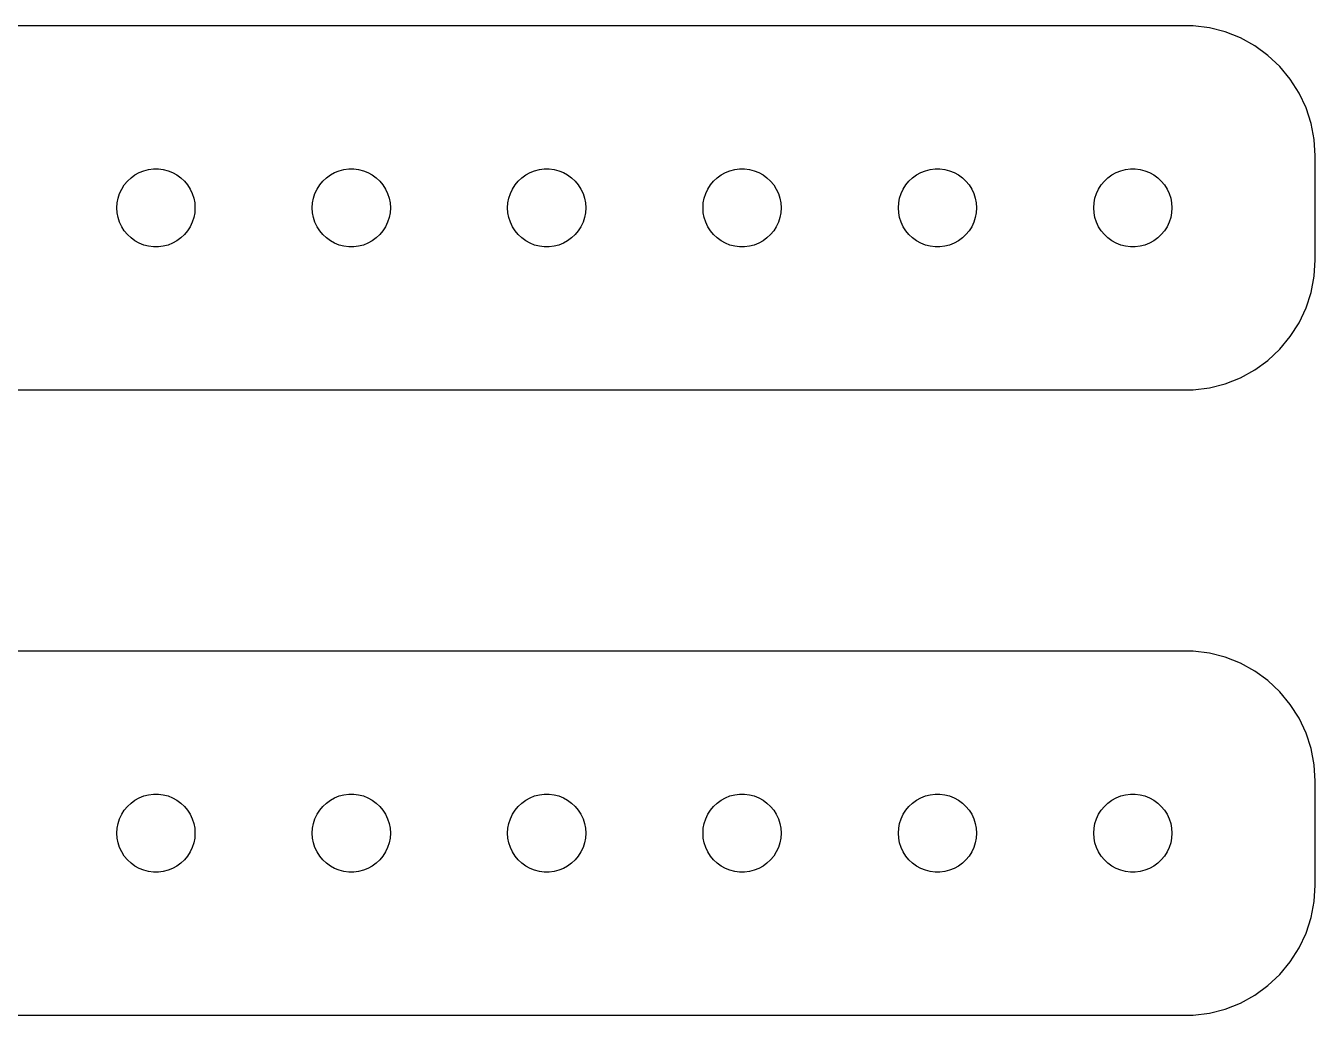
# Model space of a CAD drawing. Header units: metres. Extents: x -194 to 194, y 41 to 79.
# Drawn here: x 145 to 194.5, y 41.01 to 78.99 of the extents above; entities that cross this region are included whole.
import ezdxf

# ---------------------------------------------------------------- set-up
doc = ezdxf.new("R2010")
doc.units = ezdxf.units.M

msp = doc.modelspace()

# ---------------------------------------------------------------- linework, layer by layer
for p, q in [((189.814, 78.9901), (-189.814, 78.9901)), ((190.437, 78.9114), (189.814, 78.9901)), ((191.045, 78.7553), (190.437, 78.9114)), ((191.629, 78.5241), (191.045, 78.7553)), ((192.179, 78.2216), (191.629, 78.5241)), ((192.687, 77.8526), (192.179, 78.2216)), ((193.145, 77.4227), (192.687, 77.8526)), ((193.545, 76.9389), (193.145, 77.4227)), ((193.882, 76.4088), (193.545, 76.9389)), ((194.149, 75.8406), (193.882, 76.4088)), ((194.343, 75.2434), (194.149, 75.8406)), ((194.461, 74.6267), (194.343, 75.2434)), ((194.5, 74), (194.461, 74.6267)), ((194.5, 70), (194.5, 74)), ((149.044, 73.1558), (149.196, 73.2665)), ((149.196, 73.2665), (149.361, 73.3572)), ((149.361, 73.3572), (149.536, 73.4266)), ((149.536, 73.4266), (149.719, 73.4734)), ((149.719, 73.4734), (149.906, 73.497)), ((149.906, 73.497), (150.094, 73.497)), ((150.094, 73.497), (150.281, 73.4734)), ((150.281, 73.4734), (150.464, 73.4266)), ((150.464, 73.4266), (150.639, 73.3572)), ((150.639, 73.3572), (150.804, 73.2665)), ((150.804, 73.2665), (150.956, 73.1558)), ((156.544, 73.1558), (156.696, 73.2665)), ((156.696, 73.2665), (156.861, 73.3572)), ((156.861, 73.3572), (157.036, 73.4266)), ((157.036, 73.4266), (157.219, 73.4734)), ((157.219, 73.4734), (157.406, 73.497)), ((157.406, 73.497), (157.594, 73.497)), ((157.594, 73.497), (157.781, 73.4734)), ((157.781, 73.4734), (157.964, 73.4266)), ((157.964, 73.4266), (158.139, 73.3572)), ((158.139, 73.3572), (158.304, 73.2665)), ((158.304, 73.2665), (158.456, 73.1558)), ((164.044, 73.1558), (164.196, 73.2665)), ((164.196, 73.2665), (164.361, 73.3572)), ((164.361, 73.3572), (164.536, 73.4266)), ((164.536, 73.4266), (164.719, 73.4734)), ((164.719, 73.4734), (164.906, 73.497)), ((164.906, 73.497), (165.094, 73.497)), ((165.094, 73.497), (165.281, 73.4734)), ((165.281, 73.4734), (165.464, 73.4266)), ((165.464, 73.4266), (165.639, 73.3572)), ((165.639, 73.3572), (165.804, 73.2665)), ((165.804, 73.2665), (165.956, 73.1558)), ((171.544, 73.1558), (171.696, 73.2665)), ((171.696, 73.2665), (171.861, 73.3572)), ((171.861, 73.3572), (172.036, 73.4266)), ((172.036, 73.4266), (172.219, 73.4734)), ((172.219, 73.4734), (172.406, 73.497)), ((172.406, 73.497), (172.594, 73.497)), ((172.594, 73.497), (172.781, 73.4734)), ((172.781, 73.4734), (172.964, 73.4266)), ((172.964, 73.4266), (173.139, 73.3572)), ((173.139, 73.3572), (173.304, 73.2665)), ((173.304, 73.2665), (173.456, 73.1558)), ((179.044, 73.1558), (179.196, 73.2665)), ((179.196, 73.2665), (179.361, 73.3572)), ((179.361, 73.3572), (179.536, 73.4266)), ((179.536, 73.4266), (179.719, 73.4734)), ((179.719, 73.4734), (179.906, 73.497)), ((179.906, 73.497), (180.094, 73.497)), ((180.094, 73.497), (180.281, 73.4734)), ((180.281, 73.4734), (180.464, 73.4266)), ((180.464, 73.4266), (180.639, 73.3572)), ((180.639, 73.3572), (180.804, 73.2665)), ((180.804, 73.2665), (180.956, 73.1558)), ((186.544, 73.1558), (186.696, 73.2665)), ((186.696, 73.2665), (186.861, 73.3572)), ((186.861, 73.3572), (187.036, 73.4266)), ((187.036, 73.4266), (187.219, 73.4734)), ((187.219, 73.4734), (187.406, 73.497)), ((187.406, 73.497), (187.594, 73.497)), ((187.594, 73.497), (187.781, 73.4734)), ((187.781, 73.4734), (187.964, 73.4266)), ((187.964, 73.4266), (188.139, 73.3572)), ((188.139, 73.3572), (188.304, 73.2665)), ((188.304, 73.2665), (188.456, 73.1558)), ((148.686, 72.7226), (148.786, 72.8817)), ((148.786, 72.8817), (148.907, 73.0268)), ((148.907, 73.0268), (149.044, 73.1558)), ((150.956, 73.1558), (151.093, 73.0268)), ((151.093, 73.0268), (151.214, 72.8817)), ((151.214, 72.8817), (151.314, 72.7226)), ((156.186, 72.7226), (156.286, 72.8817)), ((156.286, 72.8817), (156.407, 73.0268)), ((156.407, 73.0268), (156.544, 73.1558)), ((158.456, 73.1558), (158.593, 73.0268)), ((158.593, 73.0268), (158.714, 72.8817)), ((158.714, 72.8817), (158.814, 72.7226)), ((163.686, 72.7226), (163.786, 72.8817)), ((163.786, 72.8817), (163.907, 73.0268)), ((163.907, 73.0268), (164.044, 73.1558)), ((165.956, 73.1558), (166.093, 73.0268)), ((166.093, 73.0268), (166.214, 72.8817)), ((166.214, 72.8817), (166.314, 72.7226)), ((171.186, 72.7226), (171.286, 72.8817)), ((171.286, 72.8817), (171.407, 73.0268)), ((171.407, 73.0268), (171.544, 73.1558)), ((173.456, 73.1558), (173.593, 73.0268)), ((173.593, 73.0268), (173.714, 72.8817)), ((173.714, 72.8817), (173.814, 72.7226)), ((178.686, 72.7226), (178.786, 72.8817)), ((178.786, 72.8817), (178.907, 73.0268)), ((178.907, 73.0268), (179.044, 73.1558)), ((180.956, 73.1558), (181.093, 73.0268)), ((181.093, 73.0268), (181.214, 72.8817)), ((181.214, 72.8817), (181.314, 72.7226)), ((186.186, 72.7226), (186.286, 72.8817)), ((186.286, 72.8817), (186.407, 73.0268)), ((186.407, 73.0268), (186.544, 73.1558)), ((188.456, 73.1558), (188.593, 73.0268)), ((188.593, 73.0268), (188.714, 72.8817)), ((188.714, 72.8817), (188.814, 72.7226)), ((148.512, 72.188), (148.547, 72.373)), ((148.547, 72.373), (148.605, 72.5522)), ((148.605, 72.5522), (148.686, 72.7226)), ((151.314, 72.7226), (151.395, 72.5522)), ((151.395, 72.5522), (151.453, 72.373)), ((151.453, 72.373), (151.488, 72.188)), ((156.012, 72.188), (156.047, 72.373)), ((156.047, 72.373), (156.105, 72.5522)), ((156.105, 72.5522), (156.186, 72.7226)), ((158.814, 72.7226), (158.895, 72.5522)), ((158.895, 72.5522), (158.953, 72.373)), ((158.953, 72.373), (158.988, 72.188)), ((163.512, 72.188), (163.547, 72.373)), ((163.547, 72.373), (163.605, 72.5522)), ((163.605, 72.5522), (163.686, 72.7226)), ((166.314, 72.7226), (166.395, 72.5522)), ((166.395, 72.5522), (166.453, 72.373)), ((166.453, 72.373), (166.488, 72.188)), ((171.012, 72.188), (171.047, 72.373)), ((171.047, 72.373), (171.105, 72.5522)), ((171.105, 72.5522), (171.186, 72.7226)), ((173.814, 72.7226), (173.895, 72.5522)), ((173.895, 72.5522), (173.953, 72.373)), ((173.953, 72.373), (173.988, 72.188)), ((178.512, 72.188), (178.547, 72.373)), ((178.547, 72.373), (178.605, 72.5522)), ((178.605, 72.5522), (178.686, 72.7226)), ((181.314, 72.7226), (181.395, 72.5522)), ((181.395, 72.5522), (181.453, 72.373)), ((181.453, 72.373), (181.488, 72.188)), ((186.012, 72.188), (186.047, 72.373)), ((186.047, 72.373), (186.105, 72.5522)), ((186.105, 72.5522), (186.186, 72.7226)), ((188.814, 72.7226), (188.895, 72.5522)), ((188.895, 72.5522), (188.953, 72.373)), ((188.953, 72.373), (188.988, 72.188)), ((148.5, 72), (148.512, 72.188)), ((148.512, 71.812), (148.5, 72)), ((148.547, 71.627), (148.512, 71.812)), ((151.488, 71.812), (151.453, 71.627)), ((151.488, 72.188), (151.5, 72)), ((151.5, 72), (151.488, 71.812)), ((156, 72), (156.012, 72.188)), ((156.012, 71.812), (156, 72)), ((156.047, 71.627), (156.012, 71.812)), ((158.988, 71.812), (158.953, 71.627)), ((158.988, 72.188), (159, 72)), ((159, 72), (158.988, 71.812)), ((163.5, 72), (163.512, 72.188)), ((163.512, 71.812), (163.5, 72)), ((163.547, 71.627), (163.512, 71.812)), ((166.488, 71.812), (166.453, 71.627)), ((166.488, 72.188), (166.5, 72)), ((166.5, 72), (166.488, 71.812)), ((171, 72), (171.012, 72.188)), ((171.012, 71.812), (171, 72)), ((171.047, 71.627), (171.012, 71.812)), ((173.988, 71.812), (173.953, 71.627)), ((173.988, 72.188), (174, 72)), ((174, 72), (173.988, 71.812)), ((178.5, 72), (178.512, 72.188)), ((178.512, 71.812), (178.5, 72)), ((178.547, 71.627), (178.512, 71.812)), ((181.488, 71.812), (181.453, 71.627)), ((181.488, 72.188), (181.5, 72)), ((181.5, 72), (181.488, 71.812)), ((186, 72), (186.012, 72.188)), ((186.012, 71.812), (186, 72)), ((186.047, 71.627), (186.012, 71.812)), ((188.988, 71.812), (188.953, 71.627)), ((188.988, 72.188), (189, 72)), ((189, 72), (188.988, 71.812)), ((148.605, 71.4478), (148.547, 71.627)), ((148.686, 71.2774), (148.605, 71.4478)), ((148.786, 71.1183), (148.686, 71.2774)), ((151.314, 71.2774), (151.214, 71.1183)), ((151.395, 71.4478), (151.314, 71.2774)), ((151.453, 71.627), (151.395, 71.4478)), ((156.105, 71.4478), (156.047, 71.627)), ((156.186, 71.2774), (156.105, 71.4478)), ((156.286, 71.1183), (156.186, 71.2774)), ((158.814, 71.2774), (158.714, 71.1183)), ((158.895, 71.4478), (158.814, 71.2774)), ((158.953, 71.627), (158.895, 71.4478)), ((163.605, 71.4478), (163.547, 71.627)), ((163.686, 71.2774), (163.605, 71.4478)), ((163.786, 71.1183), (163.686, 71.2774)), ((166.314, 71.2774), (166.214, 71.1183)), ((166.395, 71.4478), (166.314, 71.2774)), ((166.453, 71.627), (166.395, 71.4478)), ((171.105, 71.4478), (171.047, 71.627)), ((171.186, 71.2774), (171.105, 71.4478)), ((171.286, 71.1183), (171.186, 71.2774)), ((173.814, 71.2774), (173.714, 71.1183)), ((173.895, 71.4478), (173.814, 71.2774)), ((173.953, 71.627), (173.895, 71.4478)), ((178.605, 71.4478), (178.547, 71.627)), ((178.686, 71.2774), (178.605, 71.4478)), ((178.786, 71.1183), (178.686, 71.2774)), ((181.314, 71.2774), (181.214, 71.1183)), ((181.395, 71.4478), (181.314, 71.2774)), ((181.453, 71.627), (181.395, 71.4478)), ((186.105, 71.4478), (186.047, 71.627)), ((186.186, 71.2774), (186.105, 71.4478)), ((186.286, 71.1183), (186.186, 71.2774)), ((188.814, 71.2774), (188.714, 71.1183)), ((188.895, 71.4478), (188.814, 71.2774)), ((188.953, 71.627), (188.895, 71.4478)), ((148.907, 70.9732), (148.786, 71.1183)), ((149.044, 70.8442), (148.907, 70.9732)), ((149.196, 70.7335), (149.044, 70.8442)), ((150.956, 70.8442), (150.804, 70.7335)), ((151.093, 70.9732), (150.956, 70.8442)), ((151.214, 71.1183), (151.093, 70.9732)), ((156.407, 70.9732), (156.286, 71.1183)), ((156.544, 70.8442), (156.407, 70.9732)), ((156.696, 70.7335), (156.544, 70.8442)), ((158.456, 70.8442), (158.304, 70.7335)), ((158.593, 70.9732), (158.456, 70.8442)), ((158.714, 71.1183), (158.593, 70.9732)), ((163.907, 70.9732), (163.786, 71.1183)), ((164.044, 70.8442), (163.907, 70.9732)), ((164.196, 70.7335), (164.044, 70.8442)), ((165.956, 70.8442), (165.804, 70.7335)), ((166.093, 70.9732), (165.956, 70.8442)), ((166.214, 71.1183), (166.093, 70.9732)), ((171.407, 70.9732), (171.286, 71.1183)), ((171.544, 70.8442), (171.407, 70.9732)), ((171.696, 70.7335), (171.544, 70.8442)), ((173.456, 70.8442), (173.304, 70.7335)), ((173.593, 70.9732), (173.456, 70.8442)), ((173.714, 71.1183), (173.593, 70.9732)), ((178.907, 70.9732), (178.786, 71.1183)), ((179.044, 70.8442), (178.907, 70.9732)), ((179.196, 70.7335), (179.044, 70.8442)), ((180.956, 70.8442), (180.804, 70.7335)), ((181.093, 70.9732), (180.956, 70.8442)), ((181.214, 71.1183), (181.093, 70.9732)), ((186.407, 70.9732), (186.286, 71.1183)), ((186.544, 70.8442), (186.407, 70.9732)), ((186.696, 70.7335), (186.544, 70.8442)), ((188.456, 70.8442), (188.304, 70.7335)), ((188.593, 70.9732), (188.456, 70.8442)), ((188.714, 71.1183), (188.593, 70.9732)), ((149.361, 70.6428), (149.196, 70.7335)), ((149.536, 70.5734), (149.361, 70.6428)), ((149.719, 70.5266), (149.536, 70.5734)), ((149.906, 70.503), (149.719, 70.5266)), ((150.094, 70.503), (149.906, 70.503)), ((150.281, 70.5266), (150.094, 70.503)), ((150.464, 70.5734), (150.281, 70.5266)), ((150.639, 70.6428), (150.464, 70.5734)), ((150.804, 70.7335), (150.639, 70.6428)), ((156.861, 70.6428), (156.696, 70.7335)), ((157.036, 70.5734), (156.861, 70.6428)), ((157.219, 70.5266), (157.036, 70.5734)), ((157.406, 70.503), (157.219, 70.5266)), ((157.594, 70.503), (157.406, 70.503)), ((157.781, 70.5266), (157.594, 70.503)), ((157.964, 70.5734), (157.781, 70.5266)), ((158.139, 70.6428), (157.964, 70.5734)), ((158.304, 70.7335), (158.139, 70.6428)), ((164.361, 70.6428), (164.196, 70.7335)), ((164.536, 70.5734), (164.361, 70.6428)), ((164.719, 70.5266), (164.536, 70.5734)), ((164.906, 70.503), (164.719, 70.5266)), ((165.094, 70.503), (164.906, 70.503)), ((165.281, 70.5266), (165.094, 70.503)), ((165.464, 70.5734), (165.281, 70.5266)), ((165.639, 70.6428), (165.464, 70.5734)), ((165.804, 70.7335), (165.639, 70.6428)), ((171.861, 70.6428), (171.696, 70.7335)), ((172.036, 70.5734), (171.861, 70.6428)), ((172.219, 70.5266), (172.036, 70.5734)), ((172.406, 70.503), (172.219, 70.5266)), ((172.594, 70.503), (172.406, 70.503)), ((172.781, 70.5266), (172.594, 70.503)), ((172.964, 70.5734), (172.781, 70.5266)), ((173.139, 70.6428), (172.964, 70.5734)), ((173.304, 70.7335), (173.139, 70.6428)), ((179.361, 70.6428), (179.196, 70.7335)), ((179.536, 70.5734), (179.361, 70.6428)), ((179.719, 70.5266), (179.536, 70.5734)), ((179.906, 70.503), (179.719, 70.5266)), ((180.094, 70.503), (179.906, 70.503)), ((180.281, 70.5266), (180.094, 70.503)), ((180.464, 70.5734), (180.281, 70.5266)), ((180.639, 70.6428), (180.464, 70.5734)), ((180.804, 70.7335), (180.639, 70.6428)), ((186.861, 70.6428), (186.696, 70.7335)), ((187.036, 70.5734), (186.861, 70.6428)), ((187.219, 70.5266), (187.036, 70.5734)), ((187.406, 70.503), (187.219, 70.5266)), ((187.594, 70.503), (187.406, 70.503)), ((187.781, 70.5266), (187.594, 70.503)), ((187.964, 70.5734), (187.781, 70.5266)), ((188.139, 70.6428), (187.964, 70.5734)), ((188.304, 70.7335), (188.139, 70.6428)), ((194.461, 69.3733), (194.5, 70)), ((194.343, 68.7566), (194.461, 69.3733)), ((194.149, 68.1594), (194.343, 68.7566)), ((193.882, 67.5912), (194.149, 68.1594)), ((193.545, 67.0611), (193.882, 67.5912)), ((193.145, 66.5773), (193.545, 67.0611)), ((192.687, 66.1474), (193.145, 66.5773)), ((192.179, 65.7784), (192.687, 66.1474)), ((191.045, 65.2447), (191.629, 65.4759)), ((191.629, 65.4759), (192.179, 65.7784)), ((-189.814, 65.0099), (189.814, 65.0099)), ((189.814, 65.0099), (190.437, 65.0886)), ((190.437, 65.0886), (191.045, 65.2447)), ((189.814, 54.9901), (-189.814, 54.9901)), ((190.437, 54.9114), (189.814, 54.9901)), ((191.045, 54.7553), (190.437, 54.9114)), ((191.629, 54.5241), (191.045, 54.7553)), ((192.179, 54.2216), (191.629, 54.5241)), ((192.687, 53.8526), (192.179, 54.2216)), ((193.145, 53.4227), (192.687, 53.8526)), ((193.545, 52.9389), (193.145, 53.4227)), ((193.882, 52.4088), (193.545, 52.9389)), ((194.149, 51.8406), (193.882, 52.4088)), ((194.343, 51.2434), (194.149, 51.8406)), ((194.461, 50.6267), (194.343, 51.2434)), ((194.5, 50), (194.461, 50.6267)), ((194.5, 46), (194.5, 50)), ((149.719, 49.4734), (149.906, 49.497)), ((149.906, 49.497), (150.094, 49.497)), ((150.094, 49.497), (150.281, 49.4734)), ((157.219, 49.4734), (157.406, 49.497)), ((157.406, 49.497), (157.594, 49.497)), ((157.594, 49.497), (157.781, 49.4734)), ((164.719, 49.4734), (164.906, 49.497)), ((164.906, 49.497), (165.094, 49.497)), ((165.094, 49.497), (165.281, 49.4734)), ((172.219, 49.4734), (172.406, 49.497)), ((172.406, 49.497), (172.594, 49.497)), ((172.594, 49.497), (172.781, 49.4734)), ((179.719, 49.4734), (179.906, 49.497)), ((179.906, 49.497), (180.094, 49.497)), ((180.094, 49.497), (180.281, 49.4734)), ((187.219, 49.4734), (187.406, 49.497)), ((187.406, 49.497), (187.594, 49.497)), ((187.594, 49.497), (187.781, 49.4734)), ((148.786, 48.8817), (148.907, 49.0268)), ((148.907, 49.0268), (149.044, 49.1558)), ((149.044, 49.1558), (149.196, 49.2665)), ((149.196, 49.2665), (149.361, 49.3572)), ((149.361, 49.3572), (149.536, 49.4266)), ((149.536, 49.4266), (149.719, 49.4734)), ((150.281, 49.4734), (150.464, 49.4266)), ((150.464, 49.4266), (150.639, 49.3572)), ((150.639, 49.3572), (150.804, 49.2665)), ((150.804, 49.2665), (150.956, 49.1558)), ((150.956, 49.1558), (151.093, 49.0268)), ((151.093, 49.0268), (151.214, 48.8817)), ((156.286, 48.8817), (156.407, 49.0268)), ((156.407, 49.0268), (156.544, 49.1558)), ((156.544, 49.1558), (156.696, 49.2665)), ((156.696, 49.2665), (156.861, 49.3572)), ((156.861, 49.3572), (157.036, 49.4266)), ((157.036, 49.4266), (157.219, 49.4734)), ((157.781, 49.4734), (157.964, 49.4266)), ((157.964, 49.4266), (158.139, 49.3572)), ((158.139, 49.3572), (158.304, 49.2665)), ((158.304, 49.2665), (158.456, 49.1558)), ((158.456, 49.1558), (158.593, 49.0268)), ((158.593, 49.0268), (158.714, 48.8817)), ((163.786, 48.8817), (163.907, 49.0268)), ((163.907, 49.0268), (164.044, 49.1558)), ((164.044, 49.1558), (164.196, 49.2665)), ((164.196, 49.2665), (164.361, 49.3572)), ((164.361, 49.3572), (164.536, 49.4266)), ((164.536, 49.4266), (164.719, 49.4734)), ((165.281, 49.4734), (165.464, 49.4266)), ((165.464, 49.4266), (165.639, 49.3572)), ((165.639, 49.3572), (165.804, 49.2665)), ((165.804, 49.2665), (165.956, 49.1558)), ((165.956, 49.1558), (166.093, 49.0268)), ((166.093, 49.0268), (166.214, 48.8817)), ((171.286, 48.8817), (171.407, 49.0268)), ((171.407, 49.0268), (171.544, 49.1558)), ((171.544, 49.1558), (171.696, 49.2665)), ((171.696, 49.2665), (171.861, 49.3572)), ((171.861, 49.3572), (172.036, 49.4266)), ((172.036, 49.4266), (172.219, 49.4734)), ((172.781, 49.4734), (172.964, 49.4266)), ((172.964, 49.4266), (173.139, 49.3572)), ((173.139, 49.3572), (173.304, 49.2665)), ((173.304, 49.2665), (173.456, 49.1558)), ((173.456, 49.1558), (173.593, 49.0268)), ((173.593, 49.0268), (173.714, 48.8817)), ((178.786, 48.8817), (178.907, 49.0268)), ((178.907, 49.0268), (179.044, 49.1558)), ((179.044, 49.1558), (179.196, 49.2665)), ((179.196, 49.2665), (179.361, 49.3572)), ((179.361, 49.3572), (179.536, 49.4266)), ((179.536, 49.4266), (179.719, 49.4734)), ((180.281, 49.4734), (180.464, 49.4266)), ((180.464, 49.4266), (180.639, 49.3572)), ((180.639, 49.3572), (180.804, 49.2665)), ((180.804, 49.2665), (180.956, 49.1558)), ((180.956, 49.1558), (181.093, 49.0268)), ((181.093, 49.0268), (181.214, 48.8817)), ((186.286, 48.8817), (186.407, 49.0268)), ((186.407, 49.0268), (186.544, 49.1558)), ((186.544, 49.1558), (186.696, 49.2665)), ((186.696, 49.2665), (186.861, 49.3572)), ((186.861, 49.3572), (187.036, 49.4266)), ((187.036, 49.4266), (187.219, 49.4734)), ((187.781, 49.4734), (187.964, 49.4266)), ((187.964, 49.4266), (188.139, 49.3572)), ((188.139, 49.3572), (188.304, 49.2665)), ((188.304, 49.2665), (188.456, 49.1558)), ((188.456, 49.1558), (188.593, 49.0268)), ((188.593, 49.0268), (188.714, 48.8817)), ((148.547, 48.373), (148.605, 48.5522)), ((148.605, 48.5522), (148.686, 48.7226)), ((148.686, 48.7226), (148.786, 48.8817)), ((151.214, 48.8817), (151.314, 48.7226)), ((151.314, 48.7226), (151.395, 48.5522)), ((151.395, 48.5522), (151.453, 48.373)), ((156.047, 48.373), (156.105, 48.5522)), ((156.105, 48.5522), (156.186, 48.7226)), ((156.186, 48.7226), (156.286, 48.8817)), ((158.714, 48.8817), (158.814, 48.7226)), ((158.814, 48.7226), (158.895, 48.5522)), ((158.895, 48.5522), (158.953, 48.373)), ((163.547, 48.373), (163.605, 48.5522)), ((163.605, 48.5522), (163.686, 48.7226)), ((163.686, 48.7226), (163.786, 48.8817)), ((166.214, 48.8817), (166.314, 48.7226)), ((166.314, 48.7226), (166.395, 48.5522)), ((166.395, 48.5522), (166.453, 48.373)), ((171.047, 48.373), (171.105, 48.5522)), ((171.105, 48.5522), (171.186, 48.7226)), ((171.186, 48.7226), (171.286, 48.8817)), ((173.714, 48.8817), (173.814, 48.7226)), ((173.814, 48.7226), (173.895, 48.5522)), ((173.895, 48.5522), (173.953, 48.373)), ((178.547, 48.373), (178.605, 48.5522)), ((178.605, 48.5522), (178.686, 48.7226)), ((178.686, 48.7226), (178.786, 48.8817)), ((181.214, 48.8817), (181.314, 48.7226)), ((181.314, 48.7226), (181.395, 48.5522)), ((181.395, 48.5522), (181.453, 48.373)), ((186.047, 48.373), (186.105, 48.5522)), ((186.105, 48.5522), (186.186, 48.7226)), ((186.186, 48.7226), (186.286, 48.8817)), ((188.714, 48.8817), (188.814, 48.7226)), ((188.814, 48.7226), (188.895, 48.5522)), ((188.895, 48.5522), (188.953, 48.373)), ((148.5, 48), (148.512, 48.188)), ((148.512, 48.188), (148.547, 48.373)), ((151.453, 48.373), (151.488, 48.188)), ((151.488, 48.188), (151.5, 48)), ((156, 48), (156.012, 48.188)), ((156.012, 48.188), (156.047, 48.373)), ((158.953, 48.373), (158.988, 48.188)), ((158.988, 48.188), (159, 48)), ((163.5, 48), (163.512, 48.188)), ((163.512, 48.188), (163.547, 48.373)), ((166.453, 48.373), (166.488, 48.188)), ((166.488, 48.188), (166.5, 48)), ((171, 48), (171.012, 48.188)), ((171.012, 48.188), (171.047, 48.373)), ((173.953, 48.373), (173.988, 48.188)), ((173.988, 48.188), (174, 48)), ((178.5, 48), (178.512, 48.188)), ((178.512, 48.188), (178.547, 48.373)), ((181.453, 48.373), (181.488, 48.188)), ((181.488, 48.188), (181.5, 48)), ((186, 48), (186.012, 48.188)), ((186.012, 48.188), (186.047, 48.373)), ((188.953, 48.373), (188.988, 48.188)), ((188.988, 48.188), (189, 48)), ((148.512, 47.812), (148.5, 48)), ((148.547, 47.627), (148.512, 47.812)), ((148.605, 47.4478), (148.547, 47.627)), ((151.453, 47.627), (151.395, 47.4478)), ((151.488, 47.812), (151.453, 47.627)), ((151.5, 48), (151.488, 47.812)), ((156.012, 47.812), (156, 48)), ((156.047, 47.627), (156.012, 47.812)), ((156.105, 47.4478), (156.047, 47.627)), ((158.953, 47.627), (158.895, 47.4478)), ((158.988, 47.812), (158.953, 47.627)), ((159, 48), (158.988, 47.812)), ((163.512, 47.812), (163.5, 48)), ((163.547, 47.627), (163.512, 47.812)), ((163.605, 47.4478), (163.547, 47.627)), ((166.453, 47.627), (166.395, 47.4478)), ((166.488, 47.812), (166.453, 47.627)), ((166.5, 48), (166.488, 47.812)), ((171.012, 47.812), (171, 48)), ((171.047, 47.627), (171.012, 47.812)), ((171.105, 47.4478), (171.047, 47.627)), ((173.953, 47.627), (173.895, 47.4478)), ((173.988, 47.812), (173.953, 47.627)), ((174, 48), (173.988, 47.812)), ((178.512, 47.812), (178.5, 48)), ((178.547, 47.627), (178.512, 47.812)), ((178.605, 47.4478), (178.547, 47.627)), ((181.453, 47.627), (181.395, 47.4478)), ((181.488, 47.812), (181.453, 47.627)), ((181.5, 48), (181.488, 47.812)), ((186.012, 47.812), (186, 48)), ((186.047, 47.627), (186.012, 47.812)), ((186.105, 47.4478), (186.047, 47.627)), ((188.953, 47.627), (188.895, 47.4478)), ((188.988, 47.812), (188.953, 47.627)), ((189, 48), (188.988, 47.812)), ((148.686, 47.2774), (148.605, 47.4478)), ((148.786, 47.1183), (148.686, 47.2774)), ((148.907, 46.9732), (148.786, 47.1183)), ((151.214, 47.1183), (151.093, 46.9732)), ((151.314, 47.2774), (151.214, 47.1183)), ((151.395, 47.4478), (151.314, 47.2774)), ((156.186, 47.2774), (156.105, 47.4478)), ((156.286, 47.1183), (156.186, 47.2774)), ((156.407, 46.9732), (156.286, 47.1183)), ((158.714, 47.1183), (158.593, 46.9732)), ((158.814, 47.2774), (158.714, 47.1183)), ((158.895, 47.4478), (158.814, 47.2774)), ((163.686, 47.2774), (163.605, 47.4478)), ((163.786, 47.1183), (163.686, 47.2774)), ((163.907, 46.9732), (163.786, 47.1183)), ((166.214, 47.1183), (166.093, 46.9732)), ((166.314, 47.2774), (166.214, 47.1183)), ((166.395, 47.4478), (166.314, 47.2774)), ((171.186, 47.2774), (171.105, 47.4478)), ((171.286, 47.1183), (171.186, 47.2774)), ((171.407, 46.9732), (171.286, 47.1183)), ((173.714, 47.1183), (173.593, 46.9732)), ((173.814, 47.2774), (173.714, 47.1183)), ((173.895, 47.4478), (173.814, 47.2774)), ((178.686, 47.2774), (178.605, 47.4478)), ((178.786, 47.1183), (178.686, 47.2774)), ((178.907, 46.9732), (178.786, 47.1183)), ((181.214, 47.1183), (181.093, 46.9732)), ((181.314, 47.2774), (181.214, 47.1183)), ((181.395, 47.4478), (181.314, 47.2774)), ((186.186, 47.2774), (186.105, 47.4478)), ((186.286, 47.1183), (186.186, 47.2774)), ((186.407, 46.9732), (186.286, 47.1183)), ((188.714, 47.1183), (188.593, 46.9732)), ((188.814, 47.2774), (188.714, 47.1183)), ((188.895, 47.4478), (188.814, 47.2774)), ((149.044, 46.8442), (148.907, 46.9732)), ((149.196, 46.7335), (149.044, 46.8442)), ((149.361, 46.6428), (149.196, 46.7335)), ((149.536, 46.5734), (149.361, 46.6428)), ((149.719, 46.5266), (149.536, 46.5734)), ((149.906, 46.503), (149.719, 46.5266)), ((150.281, 46.5266), (150.094, 46.503)), ((150.464, 46.5734), (150.281, 46.5266)), ((150.639, 46.6428), (150.464, 46.5734)), ((150.804, 46.7335), (150.639, 46.6428)), ((150.956, 46.8442), (150.804, 46.7335)), ((151.093, 46.9732), (150.956, 46.8442)), ((156.544, 46.8442), (156.407, 46.9732)), ((156.696, 46.7335), (156.544, 46.8442)), ((156.861, 46.6428), (156.696, 46.7335)), ((157.036, 46.5734), (156.861, 46.6428)), ((157.219, 46.5266), (157.036, 46.5734)), ((157.406, 46.503), (157.219, 46.5266)), ((157.781, 46.5266), (157.594, 46.503)), ((157.964, 46.5734), (157.781, 46.5266)), ((158.139, 46.6428), (157.964, 46.5734)), ((158.304, 46.7335), (158.139, 46.6428)), ((158.456, 46.8442), (158.304, 46.7335)), ((158.593, 46.9732), (158.456, 46.8442)), ((164.044, 46.8442), (163.907, 46.9732)), ((164.196, 46.7335), (164.044, 46.8442)), ((164.361, 46.6428), (164.196, 46.7335)), ((164.536, 46.5734), (164.361, 46.6428)), ((164.719, 46.5266), (164.536, 46.5734)), ((164.906, 46.503), (164.719, 46.5266)), ((165.281, 46.5266), (165.094, 46.503)), ((165.464, 46.5734), (165.281, 46.5266)), ((165.639, 46.6428), (165.464, 46.5734)), ((165.804, 46.7335), (165.639, 46.6428)), ((165.956, 46.8442), (165.804, 46.7335)), ((166.093, 46.9732), (165.956, 46.8442)), ((171.544, 46.8442), (171.407, 46.9732)), ((171.696, 46.7335), (171.544, 46.8442)), ((171.861, 46.6428), (171.696, 46.7335)), ((172.036, 46.5734), (171.861, 46.6428)), ((172.219, 46.5266), (172.036, 46.5734)), ((172.406, 46.503), (172.219, 46.5266)), ((172.781, 46.5266), (172.594, 46.503)), ((172.964, 46.5734), (172.781, 46.5266)), ((173.139, 46.6428), (172.964, 46.5734)), ((173.304, 46.7335), (173.139, 46.6428)), ((173.456, 46.8442), (173.304, 46.7335)), ((173.593, 46.9732), (173.456, 46.8442)), ((179.044, 46.8442), (178.907, 46.9732)), ((179.196, 46.7335), (179.044, 46.8442)), ((179.361, 46.6428), (179.196, 46.7335)), ((179.536, 46.5734), (179.361, 46.6428)), ((179.719, 46.5266), (179.536, 46.5734)), ((179.906, 46.503), (179.719, 46.5266)), ((180.281, 46.5266), (180.094, 46.503)), ((180.464, 46.5734), (180.281, 46.5266)), ((180.639, 46.6428), (180.464, 46.5734)), ((180.804, 46.7335), (180.639, 46.6428)), ((180.956, 46.8442), (180.804, 46.7335)), ((181.093, 46.9732), (180.956, 46.8442)), ((186.544, 46.8442), (186.407, 46.9732)), ((186.696, 46.7335), (186.544, 46.8442)), ((186.861, 46.6428), (186.696, 46.7335)), ((187.036, 46.5734), (186.861, 46.6428)), ((187.219, 46.5266), (187.036, 46.5734)), ((187.406, 46.503), (187.219, 46.5266)), ((187.781, 46.5266), (187.594, 46.503)), ((187.964, 46.5734), (187.781, 46.5266)), ((188.139, 46.6428), (187.964, 46.5734)), ((188.304, 46.7335), (188.139, 46.6428)), ((188.456, 46.8442), (188.304, 46.7335)), ((188.593, 46.9732), (188.456, 46.8442)), ((150.094, 46.503), (149.906, 46.503)), ((157.594, 46.503), (157.406, 46.503)), ((165.094, 46.503), (164.906, 46.503)), ((172.594, 46.503), (172.406, 46.503)), ((180.094, 46.503), (179.906, 46.503)), ((187.594, 46.503), (187.406, 46.503)), ((194.461, 45.3733), (194.5, 46)), ((194.343, 44.7566), (194.461, 45.3733)), ((194.149, 44.1594), (194.343, 44.7566)), ((193.882, 43.5912), (194.149, 44.1594)), ((193.545, 43.0611), (193.882, 43.5912)), ((193.145, 42.5773), (193.545, 43.0611)), ((192.687, 42.1474), (193.145, 42.5773)), ((192.179, 41.7784), (192.687, 42.1474)), ((191.629, 41.4759), (192.179, 41.7784)), ((189.814, 41.0099), (190.437, 41.0886)), ((190.437, 41.0886), (191.045, 41.2447)), ((191.045, 41.2447), (191.629, 41.4759)), ((-189.814, 41.0099), (189.814, 41.0099))]:
    msp.add_line(p, q)

doc.saveas('drawing.dxf')
